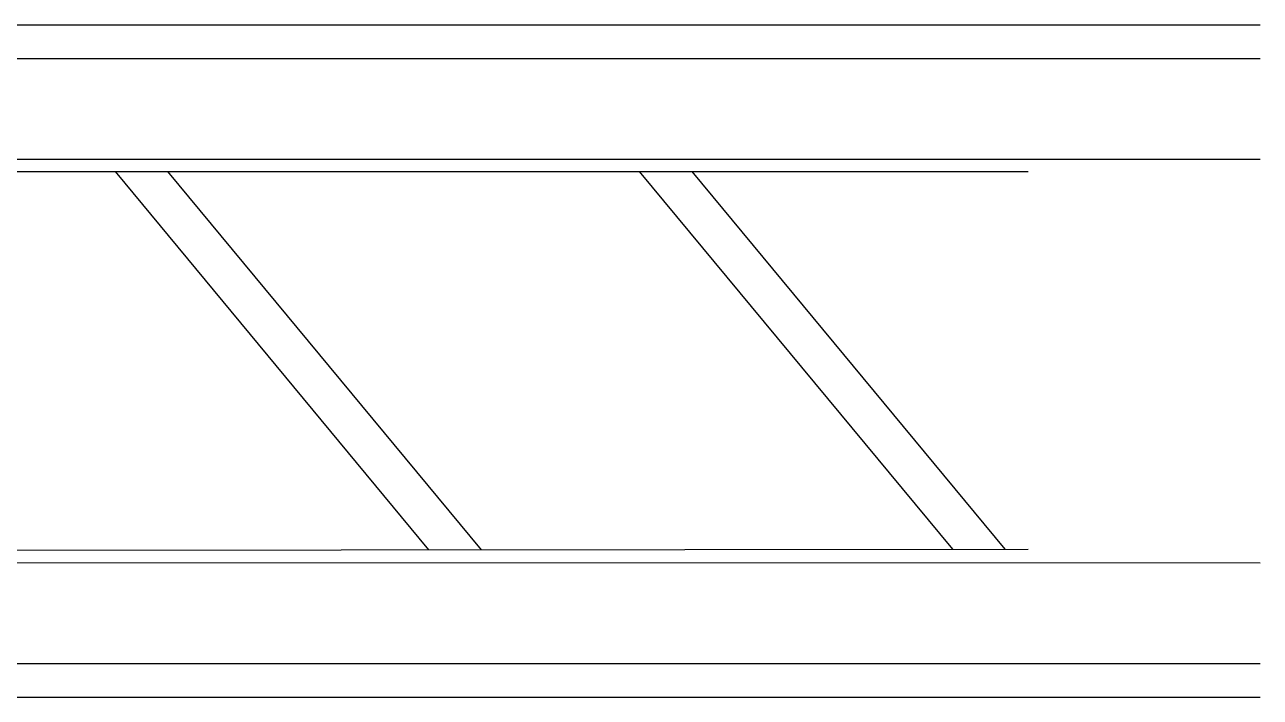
# Model space of a CAD drawing. Extents: x -152 to 234, y -48 to 48.
# Drawn here: x 142.2 to 234.1, y -25 to 25 of the extents above; entities that cross this region are included whole.
import ezdxf

# ---------------------------------------------------------------- set-up
doc = ezdxf.new("R2010")
doc.units = 0
doc.header["$MEASUREMENT"] = 0
doc.layers.get('0').update_dxf_attribs({"linetype": 'CONTINUOUS'})
doc.layers.add('3-Schneckenrohr-Barrel', color=4, linetype='CONTINUOUS')

msp = doc.modelspace()

# ---------------------------------------------------------------- linework, layer by layer
for p, q in [((109.99872, 14.08293), (152.86912, 14.08293)), ((148.97181, 14.08293), (172.28308, -14.02807)), ((152.86912, 14.08293), (176.17754, -14.02464)), ((152.86912, 14.08293), (216.86563, 14.08293)), ((187.9449, 14.08293), (211.22772, -13.99376)), ((191.84221, 14.08293), (215.12219, -13.99033)), ((109.99872, -14.08293), (216.86563, -13.9888))]:
    msp.add_line(p, q)
at = {"layer": '3-Schneckenrohr-Barrel'}
for points in [[(129.77666, 25.00935), (234.11597, 25.00935)], [(129.77666, 22.50935), (234.11597, 22.50935)], [(99.11999, 20.50935), (99.11999, 15), (234.11597, 15)], [(99.10961, -20.5107), (99.1094, -14.97826), (234.11597, -15)], [(127.98429, -20.49097), (129.76764, -22.48975), (234.11597, -22.49914)], [(129.76719, -24.98985), (129.76719, -24.98985), (234.11552, -24.99924)]]:
    msp.add_lwpolyline(points, dxfattribs=at)

doc.saveas('drawing.dxf')
